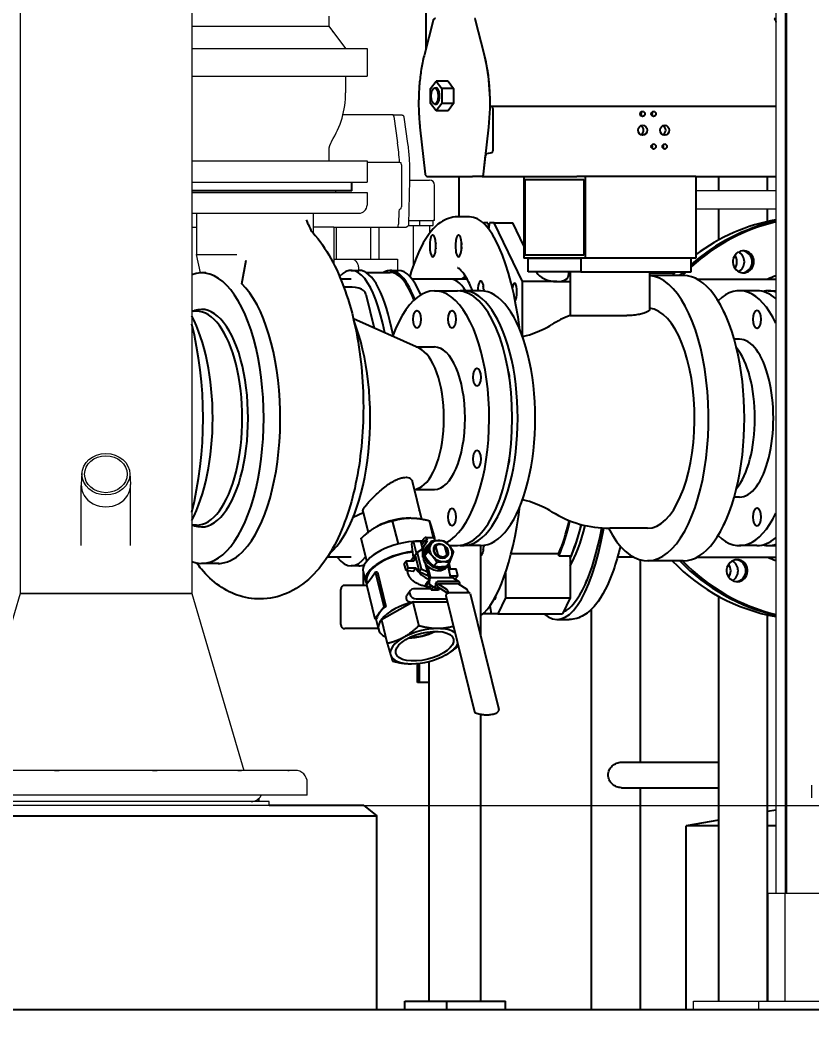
# Model space of a CAD drawing. Header units: millimetres. Extents: x -4172 to 126100, y -2 to 142133.
# Drawn here: x 8578 to 9354, y 42803 to 43788 of the extents above; entities that cross this region are included whole.
import ezdxf

# ---------------------------------------------------------------- set-up
doc = ezdxf.new("R2010")
doc.units = ezdxf.units.MM
doc.header["$LTSCALE"] = 100
doc.layers.add('Dimension', color=7, linetype='Continuous', lineweight=18)
doc.layers.add('Visible', color=7, linetype='Continuous', lineweight=25)
doc.layers.add('P_Biomass (BM)', color=150, linetype='Continuous', lineweight=18, true_color=0x007fff)
doc.styles.add('Title', font='arial.ttf')
doc.dimstyles.new('Default - Method 2b', dxfattribs={"dimscale": 100, "dimtxt": 3, "dimasz": 2.5, "dimexe": 3, "dimexo": 0.5, "dimgap": 0.7, "dimtad": 0, "dimtoh": 1, "dimdec": 1, "dimrnd": 1e-08, "dimtxsty": 'Title', "dimcen": 0.09, "dimdle": 10, "dimclrd": 256, "dimclre": 256, "dimclrt": 7, "dimadec": 0, "dimazin": 2, "dimtfac": 0.833333, "dimtdec": 1, "dimtmove": 0, "dimatfit": 3, "dimfxl": 1, "dimtolj": 1, "dimlwd": -1, "dimlwe": -1, "dimarcsym": 0})

# ---------------------------------------------------------------- blocks, each defined once
blk = doc.blocks.new('*D93')
at = {"layer": 'Defpoints', "color": 0, "transparency": 16777216}
for p in [(8821.88, 43017.58), (10177.56, 43017.58), (10177.56, 42817.58)]:
    blk.add_point(p, dxfattribs=at)
at = {"layer": 'Dimension', "transparency": 16777216}
for p, q in [((10177.56, 43267.58), (10177.56, 43517.58)), ((8871.88, 43017.58), (10477.56, 43017.58)), ((10177.56, 43017.58), (10177.56, 42817.58)), ((10177.56, 42567.58), (10177.56, 41620.72))]:
    blk.add_line(p, q, dxfattribs=at)
for points in [[(10135.89, 43267.58), (10219.22, 43267.58), (10177.56, 43017.58)], [(10135.89, 42567.58), (10219.22, 42567.58), (10177.56, 42817.58)]]:
    blk.add_solid(points, dxfattribs=at)
at = {"layer": 'Dimension', "color": 7, "transparency": 16777216, "insert": (10330.73, 40883.81), "char_height": 300, "attachment_point": 7, "rotation": 90, "style": 'Title'}
blk.add_mtext('\\A1;200', dxfattribs=at)

msp = doc.modelspace()

# ---------------------------------------------------------------- linework, layer by layer
at = {"layer": 'P_Biomass (BM)'}
for p, q in [((8577.73, 44460.58), (8577.73, 43225.58)), ((8746.03, 44460.58), (8746.03, 43225.58)), ((9318.94, 43850.33), (9318.94, 42931.58)), ((9328.21, 43850.33), (9328.21, 42931.58)), ((9329.34, 43850.33), (9329.34, 42931.58)), ((8880.51, 43792.08), (8880.51, 43782.08)), ((8746.03, 43782.08), (8880.51, 43782.08)), ((8880.51, 43782.08), (8897.01, 43760.08)), ((8746.03, 43760.08), (8918.01, 43760.08)), ((8918.01, 43760.08), (8918.01, 43733.08)), ((8746.03, 43733.08), (8918.01, 43733.08)), ((8897.01, 43733.08), (8897.01, 43716.83)), ((8943.6, 43695.08), (8894.31, 43695.08)), ((8943.6, 43695.08), (8951.86, 43695.08)), ((8944.34, 43693.45), (8948.03, 43667.74)), ((8944.34, 43693.45), (8948.03, 43667.74)), ((8954.09, 43692.82), (8957.77, 43667.11)), ((8880.51, 43660.08), (8880.51, 43650.08)), ((8746.03, 43650.08), (8918.01, 43650.08)), ((8918.01, 43650.08), (8918.01, 43629.08)), ((8918.01, 43648.69), (8949.81, 43648.69)), ((8949.81, 43648.69), (8951.25, 43648.24)), ((8951.76, 43646.25), (8951.76, 43604.91)), ((8746.03, 43629.08), (8918.01, 43629.08)), ((8959.72, 43631.07), (8958.62, 43587.94)), ((8959.72, 43631.08), (8979.21, 43631.08)), ((8746.03, 43619.08), (8918.01, 43619.08)), ((8887.01, 43620.58), (8887.01, 43619.08)), ((8918.01, 43619.08), (8918.01, 43606.58)), ((8984.21, 43591.58), (8984.21, 43626.08)), ((9318.94, 43620.58), (9240.29, 43620.58)), ((8746.03, 43598.58), (8910.01, 43598.58)), ((8750.86, 43598.58), (8750.86, 43558.08)), ((8865.16, 43598.58), (8865.16, 43579.24)), ((8949.24, 43600.64), (8948.91, 43587.8)), ((8949.24, 43600.64), (8948.91, 43587.8)), ((8951.25, 43602.92), (8949.74, 43602.44)), ((9318.94, 43602.58), (9240.29, 43602.58)), ((8958.71, 43591.58), (8969.64, 43591.58)), ((8969.64, 43591.58), (8982.92, 43591.58)), ((8969.64, 43586.58), (8969.64, 43591.58)), ((8984.21, 43591.58), (8982.92, 43591.58)), ((8982.92, 43586.58), (8982.92, 43591.58)), ((8746.03, 43585.08), (8750.86, 43585.08)), ((8885.53, 43585.08), (8865.16, 43585.08)), ((8885.53, 43585.08), (8948.08, 43585.08)), ((8885.53, 43585.08), (8885.53, 43548.56)), ((8888.07, 43553.08), (8888.07, 43585.08)), ((8921.8, 43553.58), (8921.8, 43585.08)), ((8929.8, 43553.58), (8929.8, 43585.08)), ((8948.08, 43585.08), (8956.34, 43585.08)), ((8958.38, 43586.58), (8969.64, 43586.58)), ((8963.53, 43547.74), (8963.53, 43586.58)), ((8969.64, 43586.58), (8982.92, 43586.58)), ((8979.53, 43579.3), (8979.53, 43586.58)), ((8750.86, 43558.08), (8790.14, 43558.08)), ((8754.67, 43540.06), (8750.86, 43558.08)), ((8904.96, 43553.08), (8885.53, 43553.08)), ((8903.8, 43553.58), (8947.8, 43553.58)), ((8903.8, 43553.58), (8903.8, 43553.08)), ((8947.8, 43553.58), (8947.8, 43542.58)), ((8638.41, 43343.61), (8637.76, 43332.64)), ((8685.35, 43343.61), (8686, 43332.64)), ((8637.73, 43272.51), (8637.73, 43331.58)), ((8686.03, 43272.51), (8686.03, 43331.58)), ((8577.73, 43225.58), (8526.7, 43052.08)), ((8577.73, 43225.58), (8746.03, 43225.58)), ((8746.03, 43225.58), (8577.73, 43225.58)), ((8746.03, 43225.58), (8797.06, 43052.08)), ((8611.58, 43052.08), (8532.4, 43052.08)), ((8611.58, 43052.08), (8616.16, 43052.08)), ((8707.59, 43052.08), (8616.16, 43052.08)), ((8707.59, 43052.08), (8712.18, 43052.08)), ((8791.36, 43052.08), (8712.18, 43052.08)), ((8791.36, 43052.08), (8794.72, 43052.08)), ((8840.43, 43052.08), (8794.72, 43052.08)), ((8840.43, 43052.08), (8841.66, 43052.08)), ((8847.38, 43052.08), (8841.66, 43052.08)), ((8859.38, 43027.58), (8859.38, 43040.08)), ((9354.29, 43025.08), (9354.29, 43037.58)), ((8859.38, 43027.58), (8464.38, 43027.58)), ((8821.88, 43021.58), (8501.88, 43021.58)), ((8821.88, 43017.58), (8501.88, 43017.58)), ((8821.88, 43017.58), (8821.88, 43021.58)), ((9311.27, 42825.58), (9311.27, 42931.58)), ((9311.27, 42931.58), (9328.07, 42931.58)), ((9328.07, 42931.58), (9418.6, 42931.58)), ((9328.07, 42825.58), (9328.07, 42931.58)), ((9238.12, 42825.58), (9302.34, 42825.58)), ((9238.12, 42817.58), (9238.12, 42825.58)), ((9302.34, 42825.58), (9491.75, 42825.58)), ((9302.34, 42817.58), (9302.34, 42825.58))]:
    msp.add_line(p, q, dxfattribs=at)
for centre, radius, start, end in [((8880.09, 43774.58), 5, 22.23679, 51.503), ((8808.01, 43716.83), 89, 327.57654, 0), ((8897.35, 43660.08), 16.84, 147.57654, 180), ((8979.21, 43626.08), 5, 0, 90), ((8910.01, 43606.58), 8, 270, 0), ((8847.38, 43040.08), 12, 0, 90), ((8804.38, 43032.58), 11, 270, 332.96431)]:
    msp.add_arc(centre, radius, start, end, dxfattribs=at)
for centre, major_axis, ratio, start_param, end_param in [((8943.6, 43692.08), (0, 3), 0.278132, 5.187765, 6.283185), ((8943.6, 43692.08), (0, 3), 0.278132, 5.187765, 6.283185), ((8931.46, 43637.08), (0, -67), 0.278132, 1.745015, 2.046172), ((8931.46, 43637.08), (0, -67), 0.278132, 1.745015, 2.046172), ((8951.2, 43646.25), (0, 2), 0.278132, 4.712389, 6.195919), ((8949.79, 43600.45), (0, 2), 0.278132, 0.087266, 1.479077), ((8951.2, 43604.91), (0, -2), 0.278132, 0.087266, 1.570796), ((8948.08, 43588.08), (0, -3), 0.278132, 0, 1.479077), ((8948.08, 43588.08), (0, -3), 0.278132, 0, 1.479077), ((8661.88, 43331.58), (-24.15, 0), 0.866025, 6.232343, 9.47562)]:
    msp.add_ellipse(centre, major_axis=major_axis, ratio=ratio, start_param=start_param, end_param=end_param, dxfattribs=at)
for major_axis in [(23.5, 0), (20.9, 0)]:
    msp.add_ellipse((8661.88, 43342.58), major_axis=major_axis, ratio=0.866025, dxfattribs=at)
for points, knots in [([(8951.86, 43695.08), (8952.09, 43695.08), (8952.31, 43695.04), (8952.72, 43694.91), (8952.9, 43694.81), (8953.23, 43694.58), (8953.36, 43694.45), (8953.62, 43694.15), (8953.71, 43694), (8953.86, 43693.71), (8953.91, 43693.57), (8953.99, 43693.31), (8954.02, 43693.19), (8954.06, 43692.99), (8954.08, 43692.9), (8954.09, 43692.82)], [1.570796, 1.570796, 1.570796, 1.570796, 1.660532, 1.660532, 1.758744, 1.758744, 1.884746, 1.884746, 2.070115, 2.070115, 2.289199, 2.289199, 2.508283, 2.508283, 2.666217, 2.666217, 2.666217, 2.666217]), ([(8957.77, 43667.11), (8958.09, 43664.9), (8958.37, 43662.63), (8958.86, 43657.98), (8959.07, 43655.61), (8959.4, 43650.8), (8959.54, 43648.37), (8959.72, 43643.45), (8959.78, 43640.98), (8959.81, 43636.02), (8959.78, 43633.54), (8959.72, 43631.07)], [2.6662171, 2.6662171, 2.6662171, 2.6662171, 2.779636, 2.779636, 2.8930549, 2.8930549, 3.0064738, 3.0064738, 3.1198927, 3.1198927, 3.2333116, 3.2333116, 3.2333116, 3.2333116]), ([(8958.62, 43587.94), (8958.61, 43587.78), (8958.6, 43587.63), (8958.57, 43587.32), (8958.54, 43587.17), (8958.47, 43586.84), (8958.42, 43586.68), (8958.26, 43586.29), (8958.16, 43586.06), (8957.82, 43585.69), (8957.73, 43585.6), (8957.42, 43585.37), (8957.18, 43585.23), (8956.71, 43585.1), (8956.52, 43585.08), (8956.34, 43585.08)], [3.233312, 3.233312, 3.233312, 3.233312, 3.529127, 3.529127, 3.824943, 3.824943, 4.120758, 4.120758, 4.416574, 4.416574, 4.504262, 4.504262, 4.638128, 4.638128, 4.712389, 4.712389, 4.712389, 4.712389]), ([(8904.96, 43553.08), (8905.33, 43553.08), (8905.81, 43552.85), (8906.86, 43551.92), (8907.42, 43551.23), (8908.38, 43549.65), (8908.85, 43548.65), (8909.5, 43546.44), (8909.68, 43545.22), (8909.68, 43543.59), (8909.64, 43543.08), (8909.58, 43542.58)], [1.37376, 1.37376, 1.37376, 1.37376, 1.717008, 1.717008, 2.060256, 2.060256, 2.403888, 2.403888, 2.747519, 2.747519, 2.895184, 2.895184, 2.895184, 2.895184]), ([(8616.16, 43052.08), (8616, 43052.08), (8615.84, 43052.08), (8614.67, 43052.08), (8613.68, 43052.08), (8612.34, 43052.08), (8611.95, 43052.08), (8611.58, 43052.08)], [-2.1774743, -2.1774743, -2.1774743, -2.1774743, -2.1286878, -2.1286878, -1.8246957, -1.8246957, -1.698103, -1.698103, -1.698103, -1.698103]), ([(8712.18, 43052.08), (8712.04, 43052.08), (8711.89, 43052.08), (8710.83, 43052.08), (8709.85, 43052.08), (8708.43, 43052.08), (8708.01, 43052.08), (8707.59, 43052.08)], [-2.1774743, -2.1774743, -2.1774743, -2.1774743, -2.1286878, -2.1286878, -1.8246957, -1.8246957, -1.698103, -1.698103, -1.698103, -1.698103]), ([(8794.72, 43052.08), (8794.54, 43052.08), (8794.34, 43052.08), (8793.6, 43052.08), (8792.98, 43052.08), (8791.99, 43052.08), (8791.68, 43052.08), (8791.36, 43052.08)], [-2.1773625, -2.1773625, -2.1773625, -2.1773625, -2.0762328, -2.0762328, -1.8118997, -1.8118997, -1.6981222, -1.6981222, -1.6981222, -1.6981222]), ([(8841.66, 43052.08), (8841.65, 43052.08), (8841.64, 43052.08), (8841.54, 43052.08), (8841.31, 43052.08), (8840.8, 43052.08), (8840.63, 43052.08), (8840.43, 43052.08)], [-2.1774743, -2.1774743, -2.1774743, -2.1774743, -2.1286878, -2.1286878, -1.8246957, -1.8246957, -1.698103, -1.698103, -1.698103, -1.698103])]:
    msp.add_open_spline(points, degree=3, knots=knots, dxfattribs=at)
at = {"layer": 'Visible'}
for p, q in [((8975.56, 43981.93), (8975.56, 43759.53)), ((8982.74, 43787.59), (8974.28, 43754.5)), ((9032.92, 43755.03), (9024.46, 43788.12)), ((9032.92, 43755.03), (9024.46, 43788.12)), ((9318.45, 43788.12), (9318.94, 43786.21)), ((9318.45, 43788.12), (9318.94, 43786.21)), ((8980.35, 43720.88), (8985.77, 43728.19)), ((8997.51, 43728.19), (8985.77, 43728.19)), ((8985.77, 43728.19), (8991.19, 43720.88)), ((8997.51, 43728.19), (9002.94, 43720.88)), ((8980.35, 43706.28), (8980.35, 43720.88)), ((8984.41, 43721.58), (8985.77, 43721.58)), ((9002.94, 43720.88), (8991.19, 43720.88)), ((8991.19, 43720.88), (8991.19, 43706.28)), ((9002.94, 43720.88), (9002.94, 43706.28)), ((8985.77, 43698.97), (8980.35, 43706.28)), ((8984.41, 43705.58), (8985.77, 43705.58)), ((8991.19, 43706.28), (8985.77, 43698.97)), ((9002.94, 43706.28), (8991.19, 43706.28)), ((9002.94, 43706.28), (8997.51, 43698.97)), ((8997.51, 43698.97), (8985.77, 43698.97)), ((9038.63, 43703.61), (9318.94, 43703.61)), ((9038.63, 43703.61), (9040.44, 43703.24)), ((9041.23, 43701.25), (9041.23, 43659.91)), ((8969.88, 43683.22), (8974.98, 43637.11)), ((9032.26, 43636.83), (9037.37, 43682.94)), ((9040.44, 43657.92), (9035.06, 43656.82)), ((9032.26, 43636.83), (9034.31, 43655.33)), ((8903.01, 43620.58), (8903.01, 43629.08)), ((8977.39, 43634.58), (9021.26, 43634.58)), ((9008.02, 43634.58), (9008.02, 43595.08)), ((9031.01, 43634.58), (9021.26, 43634.58)), ((9031.01, 43634.58), (9123.8, 43634.58)), ((9071.86, 43634.58), (9071.86, 43554.58)), ((9073.15, 43631.58), (9130.58, 43631.58)), ((9073.15, 43557.58), (9073.15, 43631.58)), ((9131.87, 43634.58), (9123.8, 43634.58)), ((9130.58, 43631.58), (9130.58, 43557.58)), ((9131.87, 43634.58), (9131.87, 43554.58)), ((9240.29, 43634.58), (9131.87, 43634.58)), ((9240.29, 43634.58), (9318.94, 43634.58)), ((9240.29, 43634.58), (9240.29, 43554.58)), ((9262.87, 43620.58), (9262.87, 43634.58)), ((9310.87, 43620.58), (9310.87, 43634.58)), ((8903.01, 43620.58), (8746.03, 43620.58)), ((9262.87, 43572.36), (9262.87, 43602.58)), ((9310.87, 43590.56), (9310.87, 43602.58)), ((9018.62, 43595.08), (9006.62, 43595.08)), ((9036.6, 43589.08), (9032.06, 43589.08)), ((9036.6, 43589.08), (9037.35, 43584.41)), ((9038.1, 43589.08), (9037.2, 43583.44)), ((9042.78, 43589.08), (9038.1, 43589.08)), ((9042.78, 43589.08), (9061.03, 43589.08)), ((9070.51, 43531.52), (9042.78, 43589.08)), ((9071.86, 43566.59), (9061.03, 43589.08)), ((9130.58, 43557.58), (9073.15, 43557.58)), ((8795.24, 43529.23), (8799.36, 43552.44)), ((9131.87, 43554.58), (9071.86, 43554.58)), ((9076.15, 43554.58), (9127.58, 43554.58)), ((9076.15, 43541.08), (9076.15, 43554.58)), ((9127.58, 43554.58), (9127.58, 43541.08)), ((9240.29, 43554.58), (9131.87, 43554.58)), ((9236, 43541.08), (9236, 43554.58)), ((8759.82, 43540.08), (8755.61, 43540.08)), ((8902.4, 43542.58), (8910.08, 43542.58)), ((8916.76, 43540.58), (8940.82, 43540.58)), ((8940.82, 43542.58), (8948.5, 43542.58)), ((9127.58, 43541.08), (9076.15, 43541.08)), ((9084.31, 43540.76), (9084.15, 43541.08)), ((9115.67, 43541.08), (9115.67, 43538.19)), ((9117.08, 43541.08), (9117.08, 43498.29)), ((9127.58, 43541.08), (9236, 43541.08)), ((9195.08, 43541.08), (9195.08, 43504.28)), ((9195.08, 43540.08), (9219.85, 43540.08)), ((8902.4, 43534.08), (8892.16, 43534.08)), ((8999.41, 43534.08), (8962.11, 43534.08)), ((9016.15, 43534.08), (8999.41, 43534.08)), ((9104.12, 43531.52), (9070.51, 43531.52)), ((9070.51, 43477.69), (9070.51, 43531.52)), ((9104.12, 43531.52), (9117.08, 43531.52)), ((9228.13, 43537.58), (9195.08, 43537.58)), ((9241.46, 43534.08), (9318.94, 43534.08)), ((8916.84, 43519.25), (8925.12, 43485.78)), ((8984.19, 43522.58), (9006.78, 43522.58)), ((9029.36, 43522.58), (9012.2, 43522.58)), ((9300.41, 43522.58), (9283.24, 43522.58)), ((9311.25, 43522.58), (9318.48, 43522.58)), ((8750.64, 43502.58), (8746.03, 43502.58)), ((8747.29, 43502.58), (8748.84, 43503.12)), ((8969.03, 43466.18), (8904.64, 43494.92)), ((9117.08, 43498.29), (9172.79, 43498.29)), ((9283.24, 43475.08), (9278.1, 43475.08)), ((8966.25, 43467.43), (8984.19, 43467.43)), ((8962.24, 43335.81), (8971.43, 43298.65)), ((8969.03, 43328.97), (8964.44, 43326.92)), ((8966.25, 43327.73), (8984.19, 43327.73)), ((9283.24, 43320.08), (9278.1, 43320.08)), ((8914.34, 43304.56), (8904.38, 43300.12)), ((8913.88, 43306.41), (8919.03, 43285.62)), ((8750.64, 43292.58), (8746.03, 43292.58)), ((8747.29, 43292.58), (8748.84, 43292.04)), ((8928.27, 43291.68), (8928.25, 43291.68)), ((8948.75, 43274.18), (8943.11, 43296.98)), ((8983.25, 43280.23), (8979.1, 43296.98)), ((9192.89, 43289.58), (9156.08, 43289.58)), ((8917.83, 43257.43), (8912.31, 43279.73)), ((8963.51, 43276.82), (8961.44, 43274.04)), ((8961.44, 43274.04), (8963.37, 43260.92)), ((8963.51, 43276.82), (8970.73, 43276.82)), ((8966.42, 43265.03), (8963.51, 43276.82)), ((8972.42, 43270.01), (8970.73, 43276.82)), ((8970.97, 43275.86), (8973.88, 43279.77)), ((8974.52, 43277.17), (8971.62, 43273.26)), ((8971.72, 43268.92), (8976.28, 43276.07)), ((8972.84, 43270.42), (8977.39, 43277.57)), ((8975.16, 43280.57), (8982.39, 43280.57)), ((8976.28, 43276.07), (8977.39, 43277.57)), ((8978.34, 43273.18), (8981.26, 43277.11)), ((8984.84, 43277.52), (8984.29, 43279.73)), ((8984.62, 43277.57), (8984.7, 43277.5)), ((8985.29, 43271.99), (8987.39, 43263.51)), ((8996.43, 43263.51), (8994.33, 43271.99)), ((8998.48, 43272.58), (9006.78, 43272.58)), ((9029.36, 43272.58), (9012.2, 43272.58)), ((9029.69, 43183.25), (9029.69, 43272.58)), ((9300.41, 43272.58), (9283.24, 43272.58)), ((9311.25, 43272.58), (9318.48, 43272.58)), ((8966.38, 43264.98), (8960.99, 43257.72)), ((8965.14, 43263.25), (8967, 43265.75)), ((8965.14, 43263.25), (8969.1, 43247.25)), ((8971.75, 43268.8), (8967, 43265.75)), ((8967, 43265.75), (8970.96, 43249.75)), ((8972.84, 43270.42), (8971.72, 43268.92)), ((8971.72, 43268.92), (8972.58, 43265.46)), ((8972.13, 43271.17), (8973.16, 43271.17)), ((8973.93, 43263.2), (8972.45, 43261.2)), ((8972.84, 43270.42), (8973.5, 43267.75)), ((8974.75, 43263.14), (8973.93, 43263.2)), ((8974.05, 43268.6), (8975.54, 43270.6)), ((8974.66, 43262.79), (8977.57, 43266.72)), ((8984.66, 43271.14), (8984.56, 43271)), ((9059.33, 43264.98), (9106.14, 43264.98)), ((9106.14, 43262.61), (9106.14, 43264.98)), ((9106.14, 43262.61), (9117.19, 43262.61)), ((9117.19, 43262.61), (9117.19, 43221.46)), ((8771.87, 43255.08), (8755.61, 43255.08)), ((8772.57, 43255.09), (8772.23, 43255.08)), ((8902.4, 43261.08), (8879, 43261.08)), ((8910.08, 43252.58), (8902.4, 43252.58)), ((8914.45, 43251.48), (8914.45, 43253.43)), ((8954.51, 43255.08), (8956.46, 43257.72)), ((8956.22, 43248.15), (8954.51, 43255.08)), ((8956.46, 43257.72), (8964.12, 43257.72)), ((8958.17, 43250.79), (8956.46, 43257.72)), ((8974.23, 43261.07), (8972.45, 43261.2)), ((8974.4, 43261.3), (8972.92, 43259.3)), ((8973.66, 43261.11), (8973.81, 43260.5)), ((8975.51, 43261.39), (8974.4, 43261.3)), ((8975.16, 43255.04), (8979.12, 43239.04)), ((8977.21, 43252.75), (8980.14, 43240.91)), ((8983.49, 43252.39), (8986.4, 43256.32)), ((8996.01, 43252.39), (8998.92, 43256.32)), ((8996.53, 43251.91), (8998.02, 43253.91)), ((8997.1, 43252.68), (8999.97, 43241.08)), ((8999.87, 43249.75), (8998.61, 43254.83)), ((9179.56, 43261.08), (9163.56, 43261.08)), ((9186.14, 43060.08), (9186.14, 43258.47)), ((9228.13, 43257.58), (9192.89, 43257.58)), ((9241.46, 43261.08), (9318.94, 43261.08)), ((8914.27, 43246.57), (8916.65, 43236.95)), ((8914.45, 43233.58), (8914.45, 43245.84)), ((8926.42, 43246.43), (8921.91, 43240.35)), ((8934.73, 43212.88), (8926.42, 43246.43)), ((8928.14, 43246.43), (8926.42, 43246.43)), ((8928.14, 43246.43), (8936.44, 43212.88)), ((8956.22, 43248.15), (8958.17, 43250.79)), ((8963.16, 43247.17), (8956.22, 43248.15)), ((8958.17, 43250.79), (8965.84, 43250.79)), ((8963.16, 43247.17), (8965.84, 43250.79)), ((8969.1, 43247.25), (8970.96, 43249.75)), ((8969.1, 43247.25), (8978.18, 43242.83)), ((8970.96, 43249.75), (8977.22, 43246.7)), ((8998.11, 43248.62), (8999.87, 43249.75)), ((8999.87, 43249.75), (8998.34, 43247.69)), ((8999.5, 43242.99), (9007.17, 43242.99)), ((8999.83, 43249.92), (9005.45, 43249.92)), ((9007.17, 43242.99), (9005.11, 43240.21)), ((9007.17, 43242.99), (9005.45, 43249.92)), ((9053.79, 43245.86), (9053.79, 43221.46)), ((8917.56, 43233.58), (8896.18, 43233.58)), ((8921.91, 43240.35), (8917.39, 43234.26)), ((8917.39, 43234.26), (8925.69, 43200.71)), ((8917.62, 43237.2), (8918.11, 43235.23)), ((8977.58, 43237.19), (8975.26, 43234.07)), ((8975.69, 43232.34), (8975.26, 43234.07)), ((8978.01, 43235.46), (8975.69, 43232.34)), ((8979.26, 43239.63), (8978.82, 43235.76)), ((8979.08, 43238.13), (8979.09, 43238.13)), ((8985.59, 43230.61), (8979.38, 43234.49)), ((8980.73, 43233.65), (8979.75, 43232.34)), ((9001.56, 43241.08), (8980.78, 43241.08)), ((8985.03, 43231.88), (8985.47, 43235.75)), ((8987.22, 43235.26), (8986.89, 43232.37)), ((9007.77, 43237.19), (8986.99, 43237.19)), ((8987.22, 43235.26), (9007.1, 43235.26)), ((8987.22, 43235.26), (8995.86, 43229.86)), ((9008.4, 43237.02), (9002.19, 43240.9)), ((9005.11, 43240.21), (9003.54, 43240.06)), ((9007.1, 43235.26), (9015.74, 43229.86)), ((9008.78, 43234.21), (9008.96, 43235.75)), ((8892.33, 43195.08), (8892.33, 43229.58)), ((8957.33, 43224.39), (8960.42, 43228.55)), ((8980.45, 43230.06), (8963.72, 43230.06)), ((8975.69, 43232.34), (8979.75, 43232.34)), ((8979.54, 43232.34), (8980.85, 43229.07)), ((8980.85, 43229.07), (8982.8, 43231.71)), ((8980.85, 43229.07), (8988.08, 43229.07)), ((8982.8, 43231.71), (8982.61, 43232.47)), ((8982.8, 43231.71), (8983.83, 43231.71)), ((8989.98, 43230.43), (8986.22, 43230.43)), ((8986.89, 43232.37), (8995.53, 43226.96)), ((8988.08, 43229.07), (8989.08, 43230.43)), ((8990.57, 43230.06), (8988.81, 43230.06)), ((8995.28, 43223.47), (9023.47, 43109.57)), ((8995.38, 43223.83), (8996.5, 43225.33)), ((8996.31, 43225.57), (8996.4, 43225.2)), ((8997.42, 43227.07), (8997.69, 43225.99)), ((9018.29, 43226.08), (8998.41, 43226.08)), ((9017.3, 43227.07), (9017.54, 43226.08)), ((9019.19, 43225.69), (9047.37, 43111.79)), ((9262.87, 42825.58), (9262.87, 43222.79)), ((8930.21, 43206.8), (8934.73, 43212.88)), ((8962.87, 43217.12), (8932.07, 43199.87)), ((8936.44, 43212.88), (8934.73, 43212.88)), ((8996.86, 43217.12), (8962.87, 43217.12)), ((8962.87, 43217.12), (8968.64, 43193.8)), ((8966.12, 43220.37), (8996.05, 43220.37)), ((9040.02, 43205.58), (9038.71, 43213.76)), ((9053.79, 43221.46), (9046.14, 43205.58)), ((9053.79, 43221.46), (9117.19, 43221.46)), ((9117.19, 43221.46), (9109.54, 43205.58)), ((8925.69, 43200.71), (8930.21, 43206.8)), ((9040.02, 43205.58), (9031.5, 43205.58)), ((9046.14, 43205.58), (9040.02, 43205.58)), ((9046.14, 43205.58), (9109.54, 43205.58)), ((9138.14, 42817.58), (9138.14, 43210.09)), ((9310.87, 42825.58), (9310.87, 43204.59)), ((8927.41, 43200.71), (8925.69, 43200.71)), ((8926.65, 43200.71), (8929.24, 43190.26)), ((8932.07, 43199.87), (8937.84, 43176.55)), ((9104.11, 43200.08), (9116.12, 43200.08)), ((8929.03, 43191.08), (8896.18, 43191.08)), ((8993.87, 43164.6), (8993.88, 43164.61)), ((8967.37, 43138.33), (8967.37, 43156.9)), ((8969.59, 43138.33), (8969.59, 43157.15)), ((8978.95, 42825.58), (8978.95, 43158.94)), ((8969.59, 43138.33), (8967.37, 43138.33)), ((8978.95, 43138.33), (8969.59, 43138.33)), ((9029.69, 42825.58), (9029.69, 43107.1)), ((9046.01, 43109.04), (9047.12, 43110.54)), ((9167.48, 43060.08), (9262.87, 43060.08)), ((9167.48, 43035.08), (9262.87, 43035.08)), ((9186.14, 42817.58), (9186.14, 43035.08)), ((8811.89, 43021.58), (8811.89, 43024.54)), ((8914.89, 43017.58), (8821.88, 43017.58)), ((8914.89, 43017.58), (8927.57, 43007.58)), ((8183.98, 43007.58), (8927.57, 43007.58)), ((8927.57, 42817.58), (8927.57, 43007.58)), ((9318.94, 43012.99), (9310.87, 43011.58)), ((9262.87, 43003.16), (9231.08, 42997.58)), ((9262.87, 42997.58), (9231.08, 42997.58)), ((9231.08, 42817.58), (9231.08, 42997.58)), ((9318.94, 42997.58), (9310.87, 42997.58)), ((8954.92, 42825.58), (8996.09, 42825.58)), ((8954.92, 42817.58), (8954.92, 42825.58)), ((8996.09, 42817.58), (8996.09, 42825.58)), ((8996.09, 42825.58), (9053.72, 42825.58)), ((9053.72, 42817.58), (9053.72, 42825.58)), ((7308.46, 42817.58), (11096.63, 42817.58))]:
    msp.add_line(p, q, dxfattribs=at)
for centre, radius, start, end in [((9156.08, 43397.58), 108, 111.16845, 121.83871), ((9156.08, 43397.58), 108, 238.16129, 270), ((9024.93, 43109.93), 1.5, 193.89947, 250.45688), ((9044.8, 43109.93), 1.5, 293.29759, 323.40998), ((9045.92, 43111.43), 1.5, 323.40998, 13.89947)]:
    msp.add_arc(centre, radius, start, end, dxfattribs=at)
for centre, major_axis, ratio, start_param, end_param in [((9023.35, 43786.58), (0, 3), 0.428622, 5.250779, 6.283185), ((9023.35, 43786.58), (0, 3), 0.428622, 5.250779, 6.283185), ((9317.34, 43786.58), (0, 3), 0.428622, 5.250779, 6.283185), ((9317.34, 43786.58), (0, 3), 0.428622, 5.250779, 6.283185), ((8998.15, 43706.58), (0, 94.5), 0.428622, 4.680945, 5.250779), ((8998.15, 43706.58), (0, 94.5), 0.428622, 4.459537, 5.250779), ((8985.77, 43713.58), (0, -8), 0.428622, 0, 3.141593), ((9040.37, 43701.25), (0, 2), 0.428622, 4.712389, 6.195919), ((9184.79, 43696.08), (0, -2.5), 0.903484, 0.861863, 2.27973), ((9195.64, 43696.08), (0, -2.5), 0.903484, 0.861863, 2.27973), ((9184.79, 43680.08), (0, -4.86), 0.903484, 0.400784, 2.740809), ((9206.48, 43680.08), (0, -4.86), 0.903484, 0.400784, 2.740809), ((9035.14, 43654.83), (0, 2), 0.428622, 0.087266, 1.317944), ((9040.37, 43659.91), (0, -2), 0.428622, 0.087266, 1.570796), ((9195.64, 43664.08), (0, -2.5), 0.903484, 0.861863, 2.27973), ((9206.48, 43664.08), (0, -2.5), 0.903484, 0.861863, 2.27973), ((9031.01, 43637.58), (0, -3), 0.428622, 0, 1.317944), ((9031.01, 43637.58), (0, -3), 0.428622, 0, 1.317944), ((9018.62, 43397.58), (0, 197.5), 0.278132, 5.166428, 6.283185), ((9358.43, 43397.58), (0, 197.5), 0.960543, 0.209735, 0.70151), ((9361.22, 43397.58), (0, 197.5), 0.960543, 0.224749, 0.720862), ((9351.2, 43397.58), (0, 197.5), 0.960543, 0.170912, 0.62446), ((8835.5, 43552.44), (27.8, 28.76), 0.83471, 6.219992, 6.231873), ((8982.49, 43566.62), (0, 10.75), 0.278132, 0.484375, 6.322409), ((9007.69, 43566.62), (0, -10.75), 0.278132, 3.102368, 8.940403), ((8988.26, 43566.62), (0, -10.75), 0.278132, 4.44243, 4.982348), ((9013.45, 43566.62), (0, -10.75), 0.278132, 4.44243, 4.982348), ((9287.08, 43550.95), (0, 10.75), 0.960543, 0.725008, 6.563043), ((9277.49, 43550.95), (0, -11), 0.960543, 0.499309, 2.642317), ((9285.41, 43550.95), (0, -10.75), 0.960543, 0.080895, 3.060698), ((8902.4, 43397.58), (0, 145), 0.278132, 5.327256, 6.568465), ((9351.2, 43397.58), (0, -197.5), 0.960543, 3.793486, 3.794191), ((9270.25, 43550.95), (0, 11), 0.960543, 4.086411, 5.338367), ((8755.61, 43397.58), (0, -142.5), 0.428622, 6.125734, 9.582229), ((8910.08, 43397.58), (0, 145), 0.278132, 5.307383, 6.283185), ((8940.82, 43397.58), (0, 145), 0.278132, 5.645941, 6.449468), ((8940.82, 43397.58), (0, 143), 0.278132, 5.657352, 6.283185), ((8948.5, 43397.58), (0, 145), 0.278132, 5.699486, 6.283185), ((9099.67, 43540.76), (15.88, -3.63), 0.534957, 3.544977, 5.115774), ((9099.67, 43540.76), (-15.88, 3.63), 0.534957, 1.974181, 3.263129), ((9351.2, 43397.58), (0, -197.5), 0.960543, 3.899054, 3.924507), ((9358.43, 43397.58), (0, -197.5), 0.960543, 3.899054, 3.924507), ((9361.22, 43397.58), (0, -197.5), 0.960543, 3.899054, 3.924507), ((8771.87, 43397.58), (0, 142.5), 0.428622, 3.635271, 5.890486), ((8984.19, 43397.58), (0, 125), 0.428622, 3.357479, 7.157544), ((8999.41, 43397.58), (0, 136.5), 0.278132, 5.869762, 6.283185), ((8999.41, 43397.58), (0, 136.5), 0.278132, 5.869762, 6.283185), ((9018.62, 43397.58), (0, 139.5), 0.278132, 0.098476, 0.207764), ((9029.51, 43521.32), (0, 10.75), 0.278132, 5.720362, 7.736848), ((9062.65, 43521.32), (0, 8.65), 0.278132, 3.379919, 7.371956), ((9192.89, 43397.58), (0, -140), 0.428622, 5.593374, 9.38839), ((9228.13, 43397.58), (0, -140), 0.428622, 0, 3.141593), ((9283.24, 43397.58), (0, 125), 0.428622, 5.554033, 6.684539), ((8890.63, 43512.76), (26.21, 6.49), 0.451742, 0, 1.280711), ((9006.78, 43397.58), (0, 125), 0.428622, 3.141593, 6.283185), ((9012.2, 43397.58), (0, -125), 0.428622, 6.232575, 9.475389), ((9029.36, 43397.58), (0, -125), 0.428622, 0, 3.141593), ((9029.51, 43521.32), (0, -10.75), 0.278132, 1.668072, 2.133619), ((9035.27, 43521.32), (0, -10.75), 0.278132, 4.44243, 4.612798), ((9300.41, 43397.58), (0, 125), 0.428622, 5.930051, 6.283185), ((9311.25, 43397.58), (0, 125), 0.428622, 6.139205, 6.384537), ((8755.61, 43397.58), (0, -106.72), 0.428622, 6.134683, 9.573281), ((9311.25, 43397.58), (0, 119), 0.428622, 6.131891, 6.145848), ((8750.64, 43397.58), (0, -105), 0.428622, 0, 3.141593), ((9192.89, 43397.58), (0, -108), 0.428622, 0, 3.094416), ((9266.02, 43494.59), (0, -9), 0.428622, 2.16178, 2.643403), ((8711.34, 43397.58), (0, 129), 0.428622, 3.819875, 5.604903), ((8681.52, 43397.58), (0, 176.5), 0.428622, 4.162729, 5.262049), ((8860.41, 43397.58), (0, -141.5), 0.428622, 0.352623, 2.316872), ((9283.24, 43397.58), (0, -77.5), 0.428622, 0, 3.141593), ((8963.41, 43397.58), (0, 69.85), 0.428622, 3.330608, 6.09417), ((8984.19, 43397.58), (0, 69.85), 0.428622, 3.141593, 6.283185), ((9265.17, 43397.58), (0, 77.5), 0.428622, 3.616466, 5.808312), ((9053.78, 43437.76), (0, -9), 0.428622, 1.485836, 2.358245), ((9053.78, 43357.4), (0, -9), 0.428622, 0.783348, 1.655756), ((8966.97, 43300.57), (0, -8.75), 0.428622, 1.696507, 2.492283), ((9018.62, 43397.58), (0, -197.5), 0.278132, 0.202794, 1.116758), ((9283.24, 43397.58), (0, -125), 0.428622, 5.881832, 7.012338), ((8947.64, 43282.4), (-33.49, -8.29), 0.451742, 4.211235, 5.213543), ((9082.5, 43397.58), (0, 157.5), 0.278132, 3.711653, 4.021272), ((9082.5, 43397.58), (0, 159.5), 0.278132, 3.703635, 4.029506), ((9094.51, 43397.58), (0, -159.5), 0.278132, 0.536654, 0.858002), ((9094.51, 43397.58), (0, -160), 0.278132, 0.534796, 0.860319), ((9098.35, 43397.58), (0, -160), 0.278132, 0.437114, 0.852873), ((9266.02, 43300.57), (0, -9), 0.428622, 0.498189, 0.979813), ((9104.11, 43397.58), (0, -197.5), 0.278132, 6.046634, 7.276391), ((9104.11, 43397.58), (0, -191.5), 0.278132, 0.11892, 0.973452), ((8954.07, 43256.42), (-39.8, -9.85), 0.451742, 4.366009, 6.283185), ((8954.07, 43256.42), (-39.8, -9.85), 0.451742, 4.144438, 4.308409), ((8986.78, 43262.25), (-11.24, 8.35), 0.78244, 5.952022, 6.963788), ((8975.16, 43274.57), (0, 6), 0.428622, 5.235988, 6.806784), ((8975.16, 43274.57), (0, 3), 0.428622, 5.235988, 6.806784), ((8990.49, 43267.25), (-9.64, 7.15), 0.78244, 0.235544, 1.282741), ((8990.49, 43267.25), (-9.64, 7.15), 0.78244, 5.471532, 6.518729), ((8982.39, 43274.57), (0, 6), 0.428622, 5.235988, 6.283185), ((8990.49, 43267.25), (-6.42, 4.77), 0.78244, 6.146663, 7.937993), ((8990.49, 43267.25), (-6.42, 4.77), 0.78244, 4.7964, 6.146663), ((8990.86, 43267.75), (-5.62, 4.17), 0.78244, 4.675929, 6.267135), ((8990.49, 43267.25), (-9.64, 7.15), 0.78244, 4.424334, 5.471532), ((8990.49, 43267.25), (6.42, -4.77), 0.78244, 6.146663, 7.937993), ((8990.49, 43267.25), (9.64, -7.15), 0.78244, 0.235544, 1.282741), ((9029.51, 43273.84), (0, -10.75), 0.278132, 1.007973, 1.473521), ((9035.27, 43273.84), (0, -10.75), 0.278132, 4.81198, 4.982348), ((9300.41, 43397.58), (0, -125), 0.428622, 0, 0.353134), ((9311.25, 43397.58), (0, -125), 0.428622, 6.181834, 6.427166), ((9311.25, 43397.58), (0, -119), 0.428622, 0.137337, 0.151295), ((8956.45, 43246.8), (-39.8, -9.85), 0.451742, 4.448935, 6.420394), ((8956.45, 43246.8), (-38.83, -9.61), 0.451742, 4.443352, 6.283185), ((8980.84, 43254.25), (-14.45, 10.73), 0.78244, 0.163917, 0.53505), ((8980.84, 43254.25), (-14.45, 10.73), 0.78244, 6.278541, 6.3455), ((8985.29, 43260.25), (-11.24, 8.35), 0.78244, 0.092196, 0.680603), ((8985.29, 43260.25), (-11.24, 8.35), 0.78244, 0, 0.092196), ((8990.49, 43267.25), (9.64, -7.15), 0.78244, 4.424334, 5.471532), ((8990.23, 43266.9), (-5.62, 4.17), 0.78244, 6.267135, 7.817521), ((8990.86, 43267.75), (5.62, -4.17), 0.78244, 4.675929, 6.267135), ((8990.49, 43267.25), (9.64, -7.15), 0.78244, 5.471532, 6.518729), ((8990.23, 43266.9), (5.62, -4.17), 0.78244, 0.199302, 1.318984), ((9029.51, 43273.84), (0, -10.75), 0.278132, 0.060148, 0.562823), ((8771.87, 43397.58), (0, -142.5), 0.428622, 0, 0.00593), ((8902.4, 43397.58), (0, -145), 0.278132, 5.939085, 6.645614), ((8910.08, 43397.58), (0, -145), 0.278132, 0, 0.132591), ((8985.29, 43260.25), (11.24, -8.35), 0.78244, 3.979275, 4.567682), ((8986.78, 43262.25), (11.24, -8.35), 0.78244, 3.979275, 6.704125), ((8985.29, 43260.25), (11.24, -8.35), 0.78244, 4.567682, 6.283185), ((8990.49, 43267.25), (6.42, -4.77), 0.78244, 4.7964, 6.146663), ((9351.2, 43397.58), (0, -197.5), 0.960543, 5.500271, 6.112273), ((9358.43, 43397.58), (0, -197.5), 0.960543, 5.500271, 6.073451), ((9361.22, 43397.58), (0, -197.5), 0.960543, 5.500271, 6.058436), ((9280.92, 43247.91), (0, 10.75), 0.960543, 2.819403, 8.657438), ((9264.09, 43247.91), (0, 11), 0.960543, 4.086411, 5.338367), ((9271.32, 43247.91), (0, -11), 0.960543, 0.499284, 2.642283), ((9279.25, 43247.91), (0, -10.75), 0.960543, 0.080895, 3.060698), ((8980.84, 43254.25), (-14.45, 10.73), 0.78244, 0.983236, 1.985987), ((8896.18, 43229.58), (0, 4), 0.960543, 0, 1.570796), ((8979.08, 43231.13), (0, 7), 0.428622, 6.279812, 6.806784), ((8979.08, 43231.13), (0, 5), 0.428622, 0.104093, 0.523599), ((8980.17, 43235.76), (-0.8, -1.27), 0.872698, 5.211816, 6.283185), ((8981.34, 43242.04), (0, -6), 0.428622, 5.235988, 5.275415), ((8980.61, 43239.63), (0.8, 1.27), 0.872698, 0.499427, 2.070224), ((8986.83, 43235.75), (-0.8, -1.27), 0.872698, 3.64102, 5.211816), ((9001.4, 43239.63), (0.8, 1.27), 0.872698, 0, 0.499427), ((9007.61, 43235.75), (0.8, 1.27), 0.872698, 5.211816, 6.782613), ((9134.48, 43228.54), (0, 10.75), 0.278132, 0.146467, 1.000534), ((8964.92, 43225.22), (-4.5, 3.34), 0.78244, 5.471532, 8.613124), ((8986.38, 43231.88), (-0.8, -1.27), 0.872698, 5.211816, 6.782613), ((8996.74, 43223.83), (-1.46, -0.36), 0.451742, 5.782031, 6.283185), ((8995.2, 43224.07), (0, 3), 0.428622, 5.235988, 6.021386), ((8995.2, 43224.07), (0, 6), 0.428622, 5.235988, 6.021386), ((8997.85, 43225.33), (1.46, 0.36), 0.451742, 1.069642, 2.640439), ((9015.07, 43224.07), (0, 6), 0.428622, 5.235988, 6.021386), ((9017.73, 43225.33), (1.46, 0.36), 0.451742, 0, 1.069642), ((9042.75, 43228.54), (0, -8.65), 0.278132, 6.227218, 7.287327), ((8968.06, 43199.87), (-38.83, -9.61), 0.451742, 4.706199, 6.791721), ((8966.35, 43206.8), (-38.83, -9.61), 0.451742, 5.472936, 5.782031), ((8966.35, 43206.8), (-38.83, -9.61), 0.451742, 5.782031, 6.091127), ((8896.18, 43195.08), (0, -4), 0.960543, 4.712389, 6.283185), ((8974.49, 43173.88), (-33.49, -8.29), 0.451742, 4.211235, 5.258432), ((8968.99, 43196.14), (27.44, 6.79), 0.451742, 4.22127, 5.203508), ((8968.99, 43196.14), (26.6, 6.58), 0.451742, 4.244085, 5.180693), ((8974.49, 43173.88), (33.49, 8.29), 0.451742, 0.375822, 1.069642), ((8974.49, 43173.88), (-33.49, -8.29), 0.451742, 5.258432, 6.30563), ((8974.49, 43173.88), (33.49, 8.29), 0.451742, 5.258432, 5.907363), ((8974.49, 43173.88), (-33.49, -8.29), 0.451742, 0.022445, 1.069642), ((8974.49, 43173.88), (33.49, 8.29), 0.451742, 4.211235, 5.258432)]:
    msp.add_ellipse(centre, major_axis=major_axis, ratio=ratio, start_param=start_param, end_param=end_param, dxfattribs=at)
for centre, major_axis, ratio in [((8984.41, 43713.58), (0, 8), 0.428622), ((9188.22, 43696.08), (0, 2.5), 0.903484), ((9199.06, 43696.08), (0, 2.5), 0.903484), ((9188.22, 43680.08), (0, 4.86), 0.903484), ((9209.91, 43680.08), (0, 4.86), 0.903484), ((9199.06, 43664.08), (0, 2.5), 0.903484), ((9209.91, 43664.08), (0, 2.5), 0.903484), ((8966.97, 43494.59), (0, -8.75), 0.428622), ((9001.41, 43494.59), (0, -8.75), 0.428622), ((9300.46, 43494.59), (0, 9), 0.428622), ((9025.77, 43437.76), (0, -8.75), 0.428622), ((9025.77, 43357.4), (0, 8.75), 0.428622), ((9001.41, 43300.57), (0, 8.75), 0.428622), ((9300.46, 43300.57), (0, -9), 0.428622), ((8974.49, 43173.88), (28.22, 6.98), 0.451742)]:
    msp.add_ellipse(centre, major_axis=major_axis, ratio=ratio, dxfattribs=at)
for points, knots in [([(8985.05, 43789.58), (8984.81, 43789.58), (8984.58, 43789.54), (8984.14, 43789.4), (8983.94, 43789.29), (8983.58, 43789.04), (8983.43, 43788.88), (8983.18, 43788.58), (8983.08, 43788.42), (8982.93, 43788.13), (8982.87, 43787.99), (8982.79, 43787.77), (8982.77, 43787.68), (8982.74, 43787.59)], [4.712389, 4.712389, 4.712389, 4.712389, 4.851688, 4.851688, 5.002838, 5.002838, 5.192516, 5.192516, 5.398997, 5.398997, 5.605478, 5.605478, 5.744795, 5.744795, 5.744795, 5.744795]), ([(8974.28, 43754.5), (8973.19, 43750.26), (8972.25, 43745.82), (8970.68, 43736.66), (8970.05, 43731.94), (8969.12, 43722.32), (8968.82, 43717.43), (8968.55, 43707.6), (8968.58, 43702.66), (8968.98, 43692.86), (8969.35, 43687.99), (8969.88, 43683.22)], [5.7447954, 5.7447954, 5.7447954, 5.7447954, 5.9030438, 5.9030438, 6.0612922, 6.0612922, 6.2195405, 6.2195405, 6.3777889, 6.3777889, 6.5360373, 6.5360373, 6.5360373, 6.5360373]), ([(8974.98, 43637.11), (8975, 43636.94), (8975.03, 43636.78), (8975.11, 43636.44), (8975.16, 43636.27), (8975.32, 43635.92), (8975.41, 43635.73), (8975.71, 43635.33), (8975.91, 43635.11), (8976.42, 43634.79), (8976.68, 43634.68), (8977.11, 43634.59), (8977.25, 43634.58), (8977.39, 43634.58)], [0.252852, 0.252852, 0.252852, 0.252852, 0.516441, 0.516441, 0.78003, 0.78003, 1.043619, 1.043619, 1.307207, 1.307207, 1.488191, 1.488191, 1.570796, 1.570796, 1.570796, 1.570796]), ([(8858.45, 43592.03), (8858.99, 43590.49), (8859.55, 43589.06), (8861.47, 43584.6), (8862.84, 43582.24), (8864.11, 43580.41), (8864.41, 43580.08), (8864.5, 43579.98)], [3.425252, 3.425252, 3.425252, 3.425252, 4.132643, 4.132643, 5.896197, 5.896197, 6.768783, 6.768783, 6.768783, 6.768783]), ([(9006.62, 43595.08), (9000.63, 43595.08), (8994.86, 43592.93), (8983.23, 43584.91), (8977.93, 43578.03), (8968.11, 43560.49), (8963.74, 43549.46), (8959.92, 43536.65)], [4.712389, 4.712389, 4.712389, 4.712389, 4.9019715, 4.9019715, 5.17383, 5.17383, 5.4630979, 5.4630979, 5.4630979, 5.4630979]), ([(8864.76, 43579.69), (8871.44, 43572.17), (8877.33, 43563.6), (8887.86, 43544.58), (8892.52, 43533.99), (8900.52, 43511.3), (8903.89, 43499.09), (8909.17, 43473.99), (8911.16, 43461.01), (8913.74, 43434.92), (8914.39, 43421.69), (8914.38, 43395.57), (8913.74, 43382.55), (8911.22, 43357.28), (8909.33, 43344.9), (8904.34, 43321.29), (8901.22, 43309.95), (8893.72, 43288.68), (8889.3, 43278.67), (8878.94, 43260.29), (8872.93, 43251.86), (8859.05, 43237.47), (8851.07, 43231.35), (8834.23, 43223.26), (8825.44, 43220.86), (8808.78, 43219.89), (8800.81, 43220.88), (8786.14, 43225.38), (8779.31, 43228.83), (8766.67, 43237.65), (8760.86, 43243.16), (8754.05, 43251.3), (8752.44, 43253.37), (8750.9, 43255.5)], [0, 0, 0, 0, 4.098874, 4.098874, 8.286703, 8.286703, 12.470076, 12.470076, 16.522417, 16.522417, 20.470645, 20.470645, 24.357924, 24.357924, 28.221348, 28.221348, 32.099042, 32.099042, 36.03741, 36.03741, 40.066095, 40.066095, 44.007033, 44.007033, 47.449705, 47.449705, 50.470615, 50.470615, 53.420565, 53.420565, 56.557426, 56.557426, 57.571941, 57.571941, 57.571941, 57.571941]), ([(8981.1, 43576.13), (8981.14, 43576.2), (8981.18, 43576.28), (8981.48, 43576.78), (8981.75, 43577.08), (8982.14, 43577.3), (8982.26, 43577.34), (8982.38, 43577.36)], [-2.1774743, -2.1774743, -2.1774743, -2.1774743, -2.1286878, -2.1286878, -1.8246957, -1.8246957, -1.698103, -1.698103, -1.698103, -1.698103]), ([(9007.81, 43577.36), (9007.85, 43577.35), (9007.9, 43577.34), (9008.22, 43577.24), (9008.5, 43577.01), (9008.87, 43576.5), (9008.98, 43576.33), (9009.08, 43576.13)], [-2.1774743, -2.1774743, -2.1774743, -2.1774743, -2.1286878, -2.1286878, -1.8246957, -1.8246957, -1.698103, -1.698103, -1.698103, -1.698103]), ([(9280.23, 43559), (9280.48, 43559.22), (9280.73, 43559.43), (9281.67, 43560.15), (9282.41, 43560.58), (9283.54, 43561.05), (9283.88, 43561.18), (9284.23, 43561.28)], [-2.1773625, -2.1773625, -2.1773625, -2.1773625, -2.0762328, -2.0762328, -1.8118997, -1.8118997, -1.6981222, -1.6981222, -1.6981222, -1.6981222]), ([(9021.39, 43522.58), (9019.4, 43527.74), (9017.33, 43532.11), (9012.34, 43540.64), (9009.44, 43543.54), (9006.92, 43545.14), (9006.69, 43545.08), (9006.62, 43545.08)], [4.0870115, 4.0870115, 4.0870115, 4.0870115, 4.2682932, 4.2682932, 4.5366832, 4.5366832, 4.712389, 4.712389, 4.712389, 4.712389]), ([(9031.1, 43530.41), (9031.18, 43530.24), (9031.26, 43530.04), (9031.53, 43529.3), (9031.7, 43528.68), (9031.92, 43527.69), (9031.98, 43527.38), (9032.04, 43527.06)], [-2.1773625, -2.1773625, -2.1773625, -2.1773625, -2.0762328, -2.0762328, -1.8118997, -1.8118997, -1.6981222, -1.6981222, -1.6981222, -1.6981222]), ([(9195.08, 43504.28), (9195.08, 43504), (9194.93, 43503.69), (9194.26, 43502.92), (9193.63, 43502.45), (9192, 43501.54), (9190.93, 43501.07), (9188.33, 43500.17), (9186.79, 43499.75), (9183.31, 43499.05), (9181.37, 43498.76), (9177.23, 43498.39), (9175.03, 43498.29), (9172.79, 43498.29)], [-4.271354, -4.271354, -4.271354, -4.271354, -3.709994, -3.709994, -2.968382, -2.968382, -2.226287, -2.226287, -1.484191, -1.484191, -0.742096, -0.742096, 0, 0, 0, 0]), ([(9070.49, 43477.69), (9070.9, 43477.78), (9071.31, 43477.88), (9075.49, 43478.9), (9079.06, 43480), (9085.71, 43482.44), (9088.77, 43483.78), (9094.35, 43486.52), (9096.86, 43487.94), (9099.1, 43489.33)], [4.8108401, 4.8108401, 4.8108401, 4.8108401, 4.81644, 4.81644, 4.8684655, 4.8684655, 4.920491, 4.920491, 4.9725165, 4.9725165, 4.9725165, 4.9725165]), ([(8913.88, 43306.41), (8913.86, 43306.52), (8913.85, 43306.64), (8913.89, 43307.2), (8914.11, 43307.78), (8914.89, 43309.21), (8915.45, 43310.06), (8916.87, 43311.98), (8917.75, 43313.07), (8919.81, 43315.46), (8920.98, 43316.75), (8923.52, 43319.41), (8924.89, 43320.79), (8927.73, 43323.5), (8929.2, 43324.84), (8932.16, 43327.41), (8933.76, 43328.73), (8937.04, 43331.25), (8938.72, 43332.45), (8942.07, 43334.63), (8943.74, 43335.6), (8946.96, 43337.25), (8948.52, 43337.92), (8951.13, 43338.81), (8952.3, 43339.13), (8954.54, 43339.52), (8955.61, 43339.59), (8957.56, 43339.49), (8958.44, 43339.31), (8959.93, 43338.74), (8960.55, 43338.35), (8961.5, 43337.44), (8961.86, 43336.9), (8962.15, 43336.13), (8962.2, 43335.97), (8962.24, 43335.81)], [3.371308, 3.371308, 3.371308, 3.371308, 3.557007, 3.557007, 4.13105, 4.13105, 4.705093, 4.705093, 5.279137, 5.279137, 5.85318, 5.85318, 6.427223, 6.427223, 7.001266, 7.001266, 7.603496, 7.603496, 8.205726, 8.205726, 8.807957, 8.807957, 9.410187, 9.410187, 9.893369, 9.893369, 10.376551, 10.376551, 10.859733, 10.859733, 11.342915, 11.342915, 11.810932, 11.810932, 11.926969, 11.926969, 11.926969, 11.926969]), ([(9099.1, 43305.83), (9096.86, 43307.22), (9094.35, 43308.63), (9088.77, 43311.38), (9085.71, 43312.72), (9079.06, 43315.15), (9075.49, 43316.26), (9071.31, 43317.28), (9070.9, 43317.37), (9070.49, 43317.47)], [1.3106688, 1.3106688, 1.3106688, 1.3106688, 1.3626943, 1.3626943, 1.4147198, 1.4147198, 1.4667453, 1.4667453, 1.4723452, 1.4723452, 1.4723452, 1.4723452]), ([(8772.57, 43255.09), (8774.5, 43255.11), (8776.44, 43255.36), (8786.17, 43257.76), (8793.79, 43263.28), (8800.81, 43272.09)], [20.12642, 20.12642, 20.12642, 20.12642, 20.698364, 20.698364, 22.993278, 22.993278, 22.993278, 22.993278]), ([(9166.44, 43271.91), (9164.38, 43263.52), (9162.1, 43255.71), (9154.69, 43234.48), (9149.08, 43223.02), (9138.74, 43210.34), (9135.04, 43206.86), (9126.38, 43201.69), (9121.31, 43200.08), (9116.12, 43200.08)], [3.865082, 3.865082, 3.865082, 3.865082, 4.0393951, 4.0393951, 4.3835528, 4.3835528, 4.5479709, 4.5479709, 4.712389, 4.712389, 4.712389, 4.712389]), ([(9032.04, 43268.1), (9031.99, 43267.81), (9031.93, 43267.54), (9031.73, 43266.57), (9031.56, 43265.95), (9031.28, 43265.16), (9031.19, 43264.95), (9031.1, 43264.74)], [-2.1773625, -2.1773625, -2.1773625, -2.1773625, -2.0762328, -2.0762328, -1.8118997, -1.8118997, -1.6981222, -1.6981222, -1.6981222, -1.6981222]), ([(8975.64, 43232.52), (8974.8, 43232.66), (8973.94, 43232.84), (8971.91, 43233.37), (8970.75, 43233.74), (8968.52, 43234.63), (8967.45, 43235.14), (8965.49, 43236.24), (8964.52, 43236.88), (8962.72, 43238.3), (8961.88, 43239.09), (8960.42, 43240.79), (8959.79, 43241.71), (8958.78, 43243.62), (8958.41, 43244.62), (8957.98, 43246.36), (8957.86, 43247.14), (8957.81, 43247.93)], [-7.830138, -7.830138, -7.830138, -7.830138, -7.57908, -7.57908, -7.234895, -7.234895, -6.89071, -6.89071, -6.545941, -6.545941, -6.201171, -6.201171, -5.856402, -5.856402, -5.511633, -5.511633, -5.253103, -5.253103, -5.253103, -5.253103]), ([(9277.65, 43237.71), (9277.5, 43237.76), (9277.36, 43237.82), (9276.3, 43238.24), (9275.45, 43238.74), (9274.35, 43239.61), (9274.04, 43239.88), (9273.75, 43240.17)], [-2.1774743, -2.1774743, -2.1774743, -2.1774743, -2.1286878, -2.1286878, -1.8246957, -1.8246957, -1.698103, -1.698103, -1.698103, -1.698103]), ([(8957.33, 43224.39), (8957.32, 43224.38), (8957.31, 43224.37), (8956.9, 43223.8), (8956.56, 43223.14), (8956.21, 43221.79), (8956.2, 43221.1), (8956.35, 43220.49), (8956.5, 43219.87), (8956.82, 43219.29), (8957.75, 43218.35), (8958.34, 43217.98), (8959.66, 43217.44), (8960.51, 43217.26), (8962.25, 43217.17), (8963.15, 43217.27), (8963.96, 43217.46)], [-0.428121, -0.428121, -0.428121, -0.428121, -0.42328, -0.42328, -0.21164, -0.21164, 0, 0, 0, 0.21164, 0.21164, 0.42328, 0.42328, 0.674147, 0.674147, 0.925014, 0.925014, 0.925014, 0.925014]), ([(9024.42, 43108.52), (9025.86, 43108.01), (9027.32, 43107.59), (9030.25, 43106.97), (9031.71, 43106.76), (9034.61, 43106.55), (9036.05, 43106.54), (9038.86, 43106.76), (9040.24, 43106.97), (9042.89, 43107.61), (9044.18, 43108.03), (9045.4, 43108.55)], [5.8975334, 5.8975334, 5.8975334, 5.8975334, 6.0517941, 6.0517941, 6.2060549, 6.2060549, 6.3603157, 6.3603157, 6.5145765, 6.5145765, 6.6688372, 6.6688372, 6.6688372, 6.6688372]), ([(9167.48, 43035.08), (9166.7, 43035.08), (9165.89, 43035.16), (9164.27, 43035.48), (9163.45, 43035.73), (9161.1, 43036.69), (9159.65, 43037.65), (9157.33, 43039.83), (9156.29, 43041.22), (9155.23, 43043.52), (9154.96, 43044.32), (9154.6, 43045.95), (9154.52, 43046.78), (9154.52, 43048.38), (9154.6, 43049.21), (9154.96, 43050.84), (9155.23, 43051.64), (9156.29, 43053.94), (9157.33, 43055.32), (9159.65, 43057.51), (9161.1, 43058.47), (9163.45, 43059.43), (9164.27, 43059.68), (9165.89, 43060), (9166.7, 43060.08), (9167.48, 43060.08)], [1.925785, 1.925785, 1.925785, 1.925785, 2.166111, 2.166111, 2.406438, 2.406438, 2.887091, 2.887091, 3.36933, 3.36933, 3.61045, 3.61045, 3.85157, 3.85157, 4.092689, 4.092689, 4.333809, 4.333809, 4.816048, 4.816048, 5.296701, 5.296701, 5.537028, 5.537028, 5.777354, 5.777354, 5.777354, 5.777354])]:
    msp.add_open_spline(points, degree=3, knots=knots, dxfattribs=at)
for points in [[(9318.94, 43537.12), (9316.33, 43536.19), (9313.74, 43535.17), (9311.19, 43534.08)], [(9318.48, 43522.58), (9318.63, 43522.58), (9318.78, 43522.58), (9318.94, 43522.58)], [(9318.94, 43272.58), (9318.78, 43272.58), (9318.63, 43272.58), (9318.48, 43272.58)], [(9311.19, 43261.08), (9313.74, 43259.99), (9316.33, 43258.97), (9318.94, 43258.04)], [(8979.61, 43232.16), (8978.76, 43232.17), (8977.87, 43232.23), (8976.95, 43232.34)]]:
    msp.add_open_spline(points, degree=3, dxfattribs=at)
for points, weights in [([(8927.05, 43291.02), (8934.2, 43295.03), (8943.11, 43296.98)], [1.77816775413, 1.77816775413, 1.65050105335]), ([(8943.11, 43296.98), (8952.1, 43299.65), (8960.45, 43299.65)], [1.65050105335, 1.77816775413, 1.77816775413]), ([(8960.45, 43299.65), (8968.8, 43299.65), (8979.1, 43296.98)], [1.77816775413, 1.77816775413, 1.65050105335]), ([(8979.1, 43296.98), (8979.83, 43295.03), (8981.04, 43291.02)], [1.65050105335, 1.77816775413, 1.77816775413]), ([(8912.31, 43279.73), (8919.9, 43287.02), (8927.05, 43291.02)], [1.65050105335, 1.77816775413, 1.77816775413]), ([(8981.04, 43291.02), (8982.24, 43287.02), (8984.29, 43279.73)], [1.77816775413, 1.77816775413, 1.65050105335]), ([(8976.1, 43267.45), (8976.96, 43269.86), (8978.34, 43273.18)], [1.79385662014, 1.79385662014, 1.66506350946]), ([(8977.57, 43266.72), (8978.96, 43270.04), (8979.81, 43272.45)], [1.66506350946, 1.79385662014, 1.79385662014]), ([(8979.81, 43272.45), (8980.67, 43274.86), (8981.26, 43277.11)], [1.79385662014, 1.79385662014, 1.66506350946]), ([(8981.26, 43277.11), (8985.01, 43277.64), (8987.92, 43277.64)], [1.66506350946, 1.79385662014, 1.79385662014]), ([(8985.29, 43271.99), (8984.99, 43272.32), (8984.63, 43272.66)], [1.09389498572, 1.12552357002, 1.14874156311]), ([(8984.63, 43272.66), (8984.64, 43271.84), (8984.66, 43271.14)], [1, 1.0040506254, 1]), ([(8987.92, 43277.64), (8990.82, 43277.64), (8993.78, 43277.11)], [1.79385662014, 1.79385662014, 1.66506350946]), ([(8993.67, 43272.66), (8994.03, 43272.32), (8994.33, 43271.99)], [1.14874156311, 1.12552357002, 1.09389498572]), ([(8993.78, 43277.11), (8996.54, 43274.86), (8998.59, 43272.45)], [1.66506350946, 1.79385662014, 1.79385662014]), ([(8998.59, 43272.45), (9000.64, 43270.04), (9002.61, 43266.72)], [1.79385662014, 1.79385662014, 1.66506350946]), ([(8974.66, 43262.79), (8975.25, 43265.04), (8976.1, 43267.45)], [1.66506350946, 1.79385662014, 1.79385662014]), ([(8978.67, 43257.06), (8976.62, 43259.47), (8974.66, 43262.79)], [1.79385662014, 1.79385662014, 1.66506350946]), ([(8982.39, 43262.06), (8980.34, 43264.47), (8977.57, 43266.72)], [1.79385662014, 1.79385662014, 1.66506350946]), ([(8986.4, 43256.32), (8984.43, 43259.64), (8982.39, 43262.06)], [1.66506350946, 1.79385662014, 1.79385662014]), ([(8986.76, 43262.66), (8987.01, 43262.27), (8987.31, 43261.84)], [1, 1.0040506254, 1]), ([(8987.31, 43261.84), (8987.36, 43262.74), (8987.39, 43263.51)], [1.14874156311, 1.12552357002, 1.09389498572]), ([(8996.43, 43263.51), (8996.4, 43262.74), (8996.34, 43261.84)], [1.09389498572, 1.12552357002, 1.14874156311]), ([(9001.16, 43262.06), (9000.31, 43259.64), (8998.92, 43256.32)], [1.79385662014, 1.79385662014, 1.66506350946]), ([(9002.61, 43266.72), (9002.02, 43264.47), (9001.16, 43262.06)], [1.66506350946, 1.79385662014, 1.79385662014]), ([(8983.49, 43252.39), (8980.72, 43254.64), (8978.67, 43257.06)], [1.66506350946, 1.79385662014, 1.79385662014]), ([(8983.49, 43252.39), (8986.44, 43251.86), (8989.35, 43251.86)], [1.66506350946, 1.79385662014, 1.79385662014]), ([(8986.4, 43256.32), (8990.16, 43256.86), (8993.06, 43256.86)], [1.66506350946, 1.79385662014, 1.79385662014]), ([(8989.35, 43251.86), (8992.25, 43251.86), (8996.01, 43252.39)], [1.79385662014, 1.79385662014, 1.66506350946]), ([(8993.06, 43256.86), (8995.97, 43256.86), (8998.92, 43256.32)], [1.79385662014, 1.79385662014, 1.66506350946]), ([(8968.64, 43193.8), (8961.05, 43186.51), (8953.9, 43182.51)], [1.65050105335, 1.77816775413, 1.77816775413]), ([(8987.3, 43191.13), (8978.95, 43191.13), (8968.64, 43193.8)], [1.77816775413, 1.77816775413, 1.65050105335]), ([(9002.76, 43193.27), (8994.83, 43191.13), (8987.3, 43191.13)], [1.67449077143, 1.77816775413, 1.77816775413]), ([(8953.9, 43182.51), (8946.76, 43178.51), (8937.84, 43176.55)], [1.77816775413, 1.77816775413, 1.65050105335]), ([(8937.84, 43176.55), (8939.89, 43169.26), (8941.1, 43165.26)], [1.65050105335, 1.77816775413, 1.77816775413]), ([(8995.08, 43165.26), (9001.16, 43168.66), (9007.44, 43174.33)], [1.77816775413, 1.77816775413, 1.68579782426]), ([(8941.1, 43165.26), (8942.3, 43161.26), (8943.03, 43159.3)], [1.77816775413, 1.77816775413, 1.65050105335]), ([(8943.03, 43159.3), (8953.34, 43156.63), (8961.69, 43156.63)], [1.65050105335, 1.77816775413, 1.77816775413])]:
    msp.add_rational_spline(points, weights, degree=2, dxfattribs=at)

# ---------------------------------------------------------------- dimensions: what is measured, and where the dimension line sits
at = {"layer": 'Dimension'}
dim = msp.add_linear_dim(base=(10177.56, 43017.58), p1=(10177.56, 42817.58), p2=(8821.88, 43017.58), angle=90, dimstyle='Default - Method 2b', override={"dimgap": 0.7, "dimtoh": 0, "dimdec": 1, "dimse1": 1, "dimtol": 0, "dimlim": 0, "dimtp": 0, "dimtm": 0, "dimtdec": 1, "dimtofl": 1, "dimatfit": 1}, dxfattribs=at)
dim.commit()
dim.dimension.update_dxf_attribs({"geometry": '*D93', "text_midpoint": (10177.56, 41217.27), "dimtype": 160})

doc.saveas('drawing.dxf')
